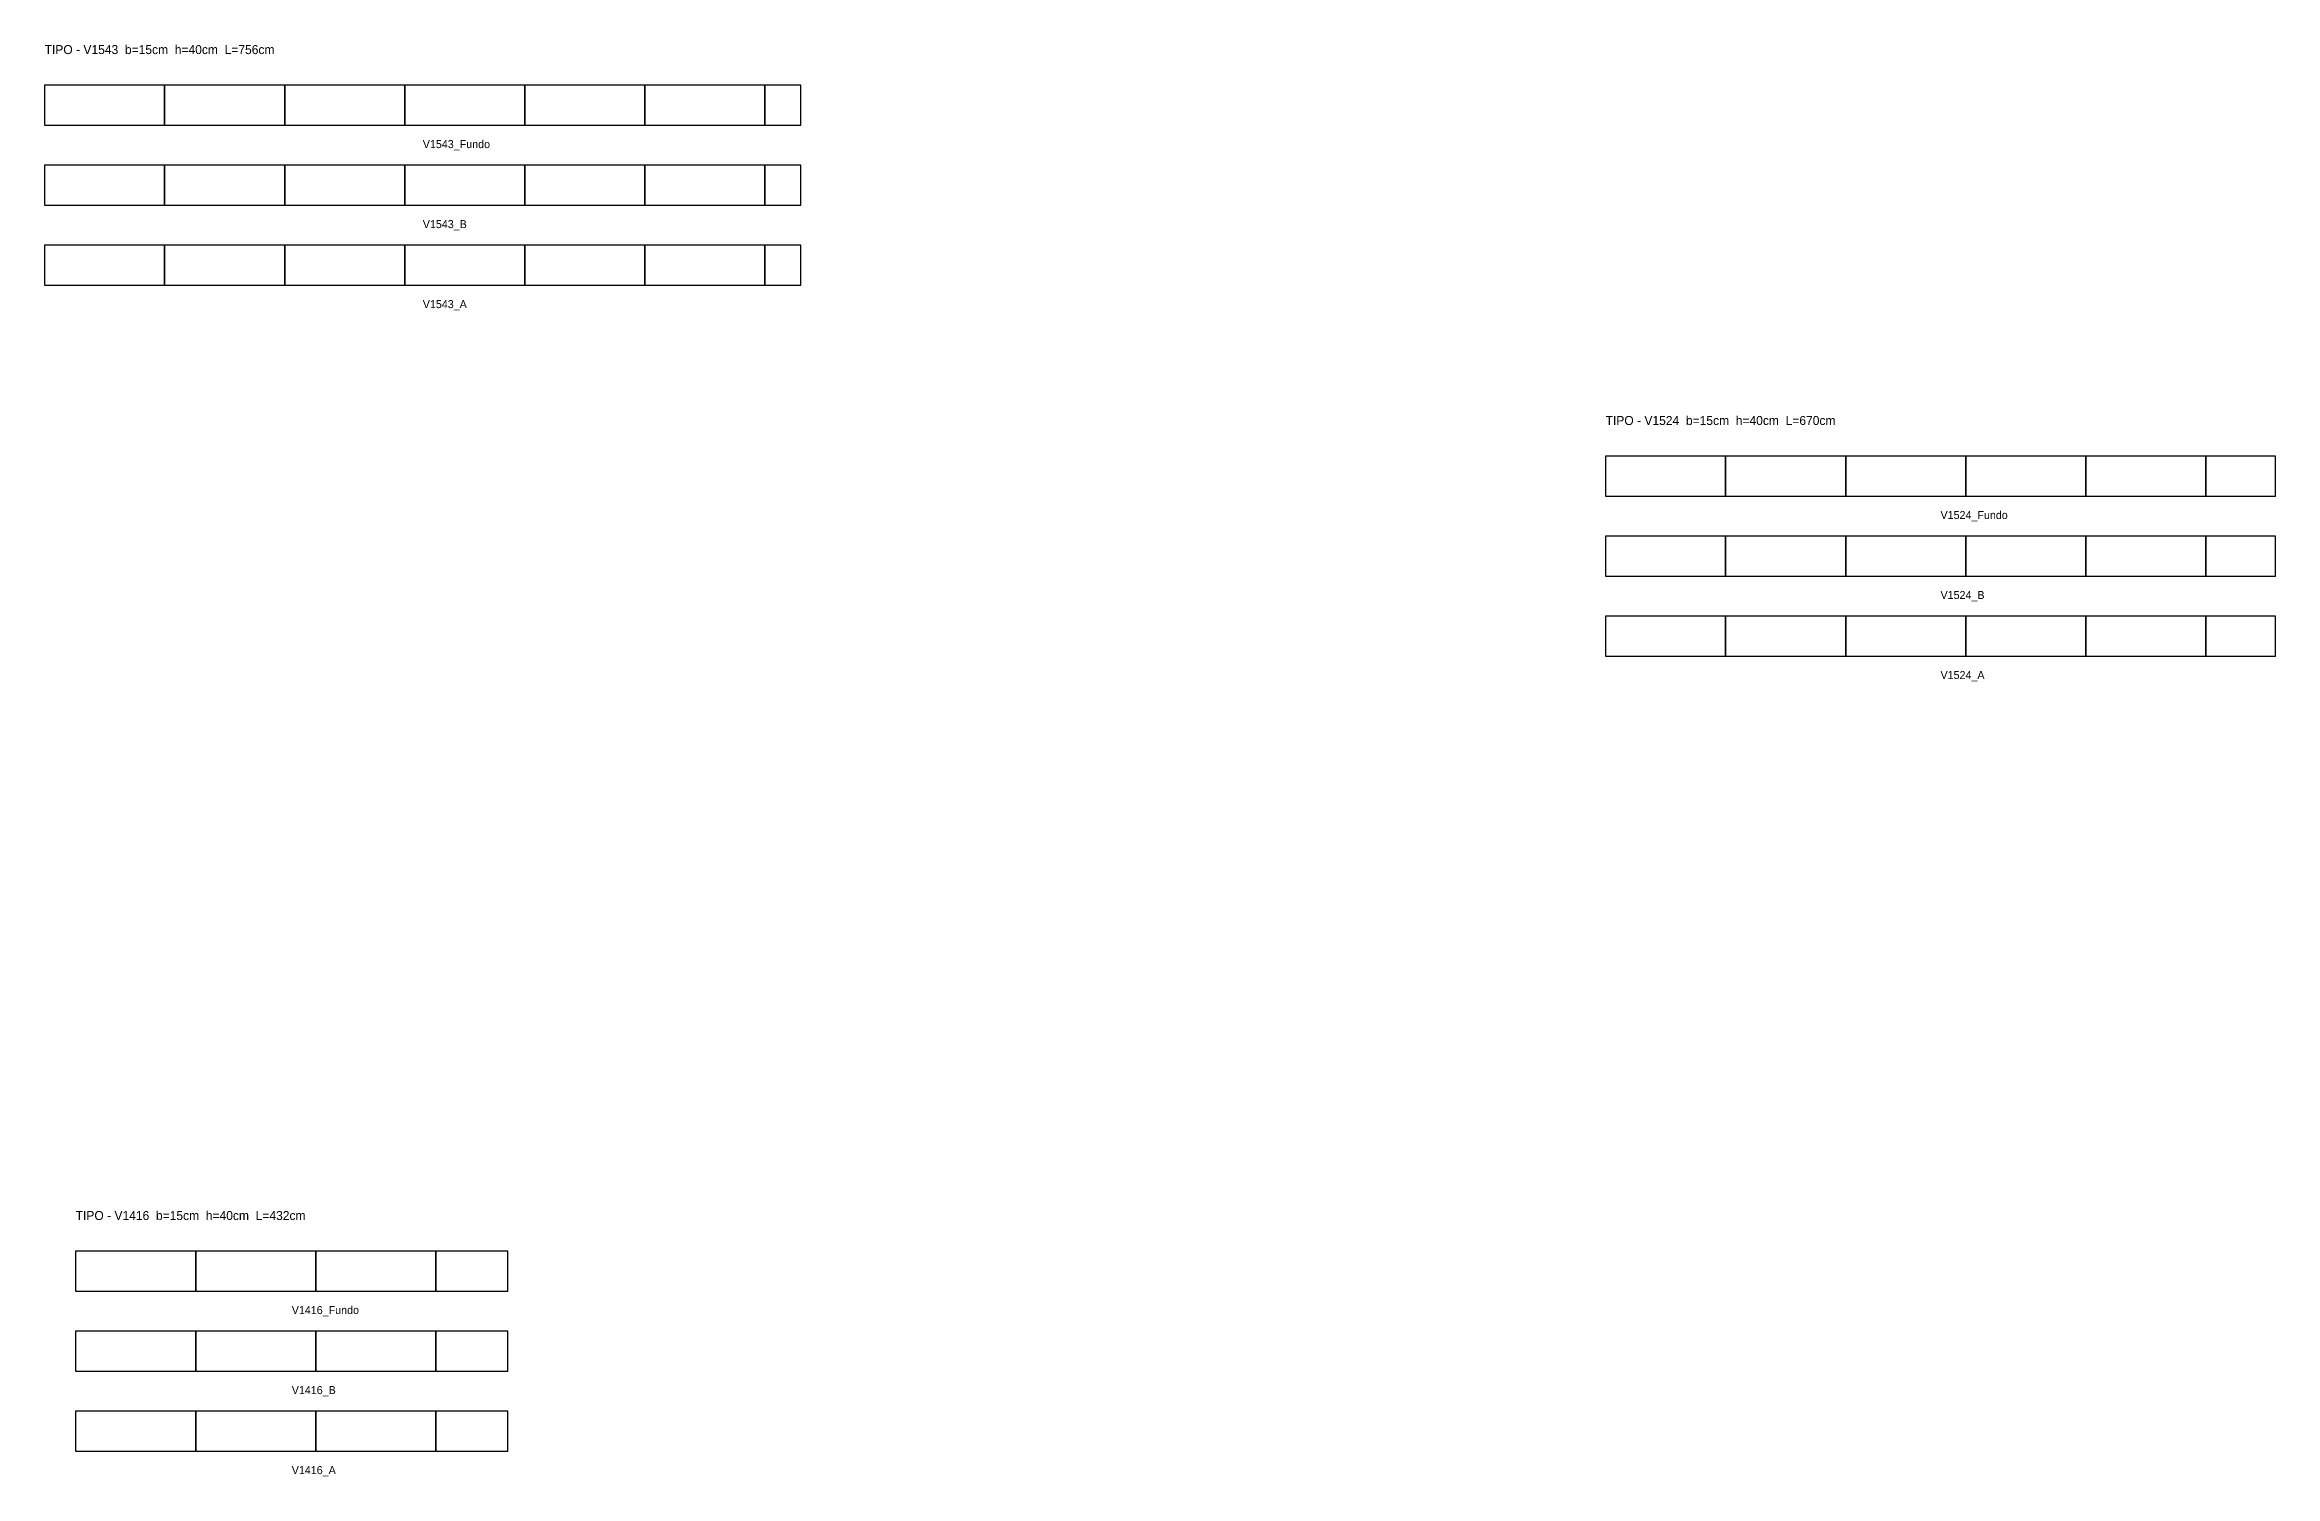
# Model space of a CAD drawing. Header units: metres. Extents: x -378 to 9631, y -12925 to 11375.
# Drawn here: x 3751 to 5981, y 6405 to 7837 of the extents above; entities that cross this region are included whole.
import ezdxf

# ---------------------------------------------------------------- set-up
doc = ezdxf.new("R2010")
doc.units = ezdxf.units.M

msp = doc.modelspace()

# ---------------------------------------------------------------- linework, layer by layer
at = {"layer": 'Paineis'}
for points in [[(3751.18, 7756.21), (3871.18, 7756.21), (3871.18, 7796.21), (3751.18, 7796.21)], [(3871.18, 7756.21), (3991.18, 7756.21), (3991.18, 7796.21), (3871.18, 7796.21)], [(3991.18, 7756.21), (4111.18, 7756.21), (4111.18, 7796.21), (3991.18, 7796.21)], [(4111.18, 7756.21), (4231.18, 7756.21), (4231.18, 7796.21), (4111.18, 7796.21)], [(4231.18, 7756.21), (4351.18, 7756.21), (4351.18, 7796.21), (4231.18, 7796.21)], [(4351.18, 7756.21), (4471.18, 7756.21), (4471.18, 7796.21), (4351.18, 7796.21)], [(4471.18, 7756.21), (4507.18, 7756.21), (4507.18, 7796.21), (4471.18, 7796.21)], [(3751.18, 7676.21), (3871.18, 7676.21), (3871.18, 7716.21), (3751.18, 7716.21)], [(3871.18, 7676.21), (3991.18, 7676.21), (3991.18, 7716.21), (3871.18, 7716.21)], [(3991.18, 7676.21), (4111.18, 7676.21), (4111.18, 7716.21), (3991.18, 7716.21)], [(4111.18, 7676.21), (4231.18, 7676.21), (4231.18, 7716.21), (4111.18, 7716.21)], [(4231.18, 7676.21), (4351.18, 7676.21), (4351.18, 7716.21), (4231.18, 7716.21)], [(4351.18, 7676.21), (4471.18, 7676.21), (4471.18, 7716.21), (4351.18, 7716.21)], [(4471.18, 7676.21), (4507.18, 7676.21), (4507.18, 7716.21), (4471.18, 7716.21)], [(3751.18, 7596.21), (3871.18, 7596.21), (3871.18, 7636.21), (3751.18, 7636.21)], [(3871.18, 7596.21), (3991.18, 7596.21), (3991.18, 7636.21), (3871.18, 7636.21)], [(3991.18, 7596.21), (4111.18, 7596.21), (4111.18, 7636.21), (3991.18, 7636.21)], [(4111.18, 7596.21), (4231.18, 7596.21), (4231.18, 7636.21), (4111.18, 7636.21)], [(4231.18, 7596.21), (4351.18, 7596.21), (4351.18, 7636.21), (4231.18, 7636.21)], [(4351.18, 7596.21), (4471.18, 7596.21), (4471.18, 7636.21), (4351.18, 7636.21)], [(4471.18, 7596.21), (4507.18, 7596.21), (4507.18, 7636.21), (4471.18, 7636.21)], [(5311.51, 7385.36), (5431.51, 7385.36), (5431.51, 7425.36), (5311.51, 7425.36)], [(5431.51, 7385.36), (5551.51, 7385.36), (5551.51, 7425.36), (5431.51, 7425.36)], [(5551.51, 7385.36), (5671.51, 7385.36), (5671.51, 7425.36), (5551.51, 7425.36)], [(5671.51, 7385.36), (5791.51, 7385.36), (5791.51, 7425.36), (5671.51, 7425.36)], [(5791.51, 7385.36), (5911.51, 7385.36), (5911.51, 7425.36), (5791.51, 7425.36)], [(5911.51, 7385.36), (5981.01, 7385.36), (5981.01, 7425.36), (5911.51, 7425.36)], [(5311.51, 7305.36), (5431.51, 7305.36), (5431.51, 7345.36), (5311.51, 7345.36)], [(5431.51, 7305.36), (5551.51, 7305.36), (5551.51, 7345.36), (5431.51, 7345.36)], [(5551.51, 7305.36), (5671.51, 7305.36), (5671.51, 7345.36), (5551.51, 7345.36)], [(5671.51, 7305.36), (5791.51, 7305.36), (5791.51, 7345.36), (5671.51, 7345.36)], [(5791.51, 7305.36), (5911.51, 7305.36), (5911.51, 7345.36), (5791.51, 7345.36)], [(5911.51, 7305.36), (5981.01, 7305.36), (5981.01, 7345.36), (5911.51, 7345.36)], [(5311.51, 7225.36), (5431.51, 7225.36), (5431.51, 7265.36), (5311.51, 7265.36)], [(5431.51, 7225.36), (5551.51, 7225.36), (5551.51, 7265.36), (5431.51, 7265.36)], [(5551.51, 7225.36), (5671.51, 7225.36), (5671.51, 7265.36), (5551.51, 7265.36)], [(5671.51, 7225.36), (5791.51, 7225.36), (5791.51, 7265.36), (5671.51, 7265.36)], [(5791.51, 7225.36), (5911.51, 7225.36), (5911.51, 7265.36), (5791.51, 7265.36)], [(5911.51, 7225.36), (5981.01, 7225.36), (5981.01, 7265.36), (5911.51, 7265.36)], [(3782.21, 6590.47), (3902.21, 6590.47), (3902.21, 6630.47), (3782.21, 6630.47)], [(3902.21, 6590.47), (4022.21, 6590.47), (4022.21, 6630.47), (3902.21, 6630.47)], [(4022.21, 6590.47), (4142.21, 6590.47), (4142.21, 6630.47), (4022.21, 6630.47)], [(4142.21, 6590.47), (4214.21, 6590.47), (4214.21, 6630.47), (4142.21, 6630.47)], [(3782.21, 6510.47), (3902.21, 6510.47), (3902.21, 6550.47), (3782.21, 6550.47)], [(3902.21, 6510.47), (4022.21, 6510.47), (4022.21, 6550.47), (3902.21, 6550.47)], [(4022.21, 6510.47), (4142.21, 6510.47), (4142.21, 6550.47), (4022.21, 6550.47)], [(4142.21, 6510.47), (4214.21, 6510.47), (4214.21, 6550.47), (4142.21, 6550.47)], [(3782.21, 6430.47), (3902.21, 6430.47), (3902.21, 6470.47), (3782.21, 6470.47)], [(3902.21, 6430.47), (4022.21, 6430.47), (4022.21, 6470.47), (3902.21, 6470.47)], [(4022.21, 6430.47), (4142.21, 6430.47), (4142.21, 6470.47), (4022.21, 6470.47)], [(4142.21, 6430.47), (4214.21, 6430.47), (4214.21, 6470.47), (4142.21, 6470.47)]]:
    msp.add_lwpolyline(points, close=True, dxfattribs=at)

# ---------------------------------------------------------------- texts
at = {"layer": 'NOMENCLATURA', "char_height": 9, "attachment_point": 1}
for s, insert in [('TIPO - V1543  b=15cm  h=40cm  L=756cm', (3751.18, 7836.21)), ('TIPO - V1524  b=15cm  h=40cm  L=670cm', (5311.51, 7465.36)), ('TIPO - V1416  b=15cm  h=40cm  L=432cm', (3782.21, 6670.47))]:
    msp.add_mtext(s, dxfattribs=dict(at, insert=insert))
at = {"layer": 'Texto Secao', "char_height": 8, "attachment_point": 1}
for s, insert in [('V1543_Fundo', (4129.18, 7741.21)), ('V1543_B', (4129.18, 7661.21)), ('V1543_A', (4129.18, 7581.21)), ('V1524_Fundo', (5646.26, 7370.36)), ('V1524_B', (5646.26, 7290.36)), ('V1524_A', (5646.26, 7210.36)), ('V1416_Fundo', (3998.21, 6575.47)), ('V1416_B', (3998.21, 6495.47)), ('V1416_A', (3998.21, 6415.47))]:
    msp.add_mtext(s, dxfattribs=dict(at, insert=insert))

doc.saveas('drawing.dxf')
